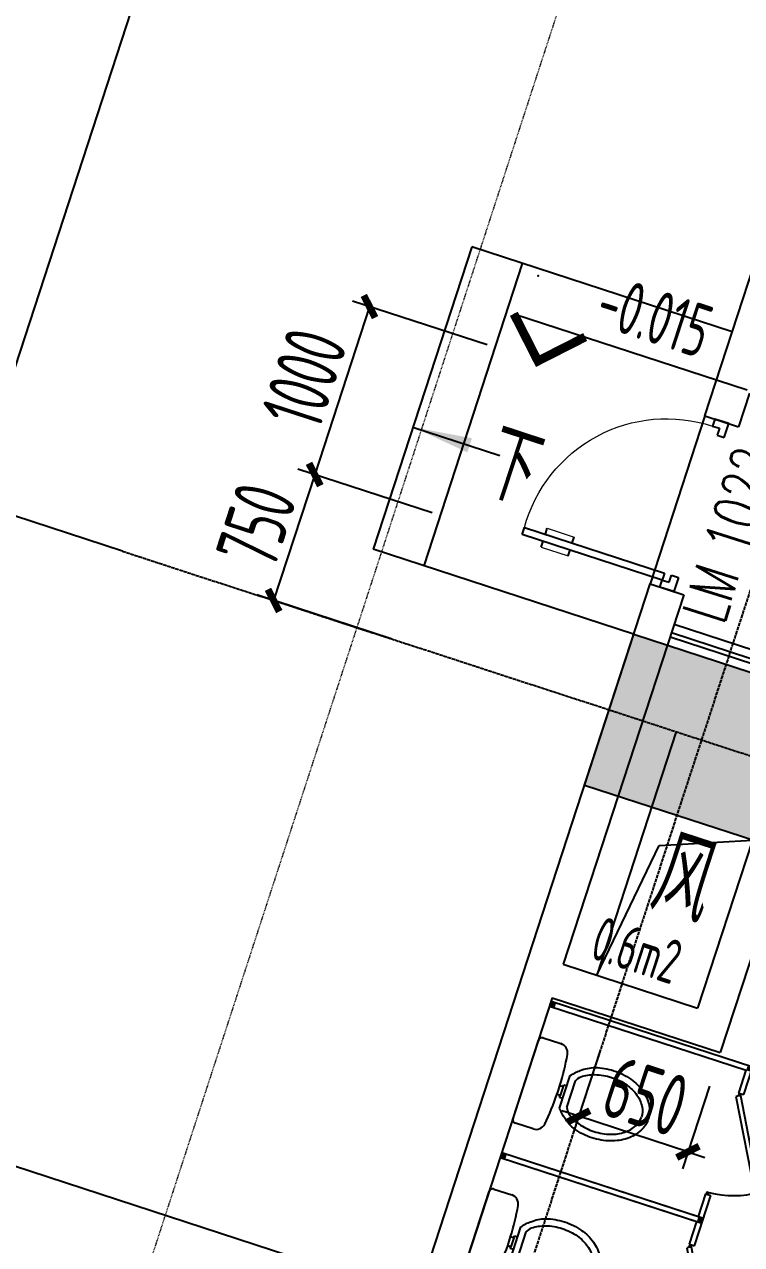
# Model space of a CAD drawing. Header units: millimetres. Extents: x 11639278 to 23698211, y -13072636 to -5537337.
# Drawn here: x 11838243 to 11842302, y -6333166 to -6326259 of the extents above; entities that cross this region are included whole.
import ezdxf
from ezdxf.enums import TextEntityAlignment as Align

# ---------------------------------------------------------------- set-up
doc = ezdxf.new("R2010")
doc.units = ezdxf.units.MM
doc.header["$LTSCALE"] = 10
for name, pattern in [('A2-RG-AXIS$0$CENTER', [2, 1.25, -0.25, 0.25, -0.25]), ('A2-RG-AXIS$0$DOTE', [2.42, 2, -0.2, 0.02, -0.2]), ('A2-RI-F1$0$HIDDEN', [0.375, 0.25, -0.125]), ('A2-RI-F1$0$Overhead 1_16_', [2.579687, 1.5875, -0.992188])]:
    doc.linetypes.add(name, pattern=pattern)
for name, color, linetype in [('A2-RB-F1$0$A-DIMS-100', 1, 'Continuous'), ('A2-RD-F1（少）$0$A-1-1-X-toilel$0$A-FIXT', 55, 'Continuous'), ('A2-RG-AXIS$0$A-AXIS', 1, 'Continuous'), ('A2-RG-AXIS$0$A-DIMS-100', 1, 'Continuous'), ('A2-RG-AXIS$0$A-GRID', 1, 'A2-RG-AXIS$0$CENTER'), ('A2-RI-F1$0$$0$AUDIT_D_120618114340-341', 1, 'Continuous'), ('A2-RI-F1$0$A-DOOR', 32, 'Continuous'), ('A2-RI-F1$0$A-HOLE', 2, 'Continuous'), ('A2-RI-F1$0$A-STRS', 50, 'Continuous'), ('A2-RI-F1$0$A-SYMB', 4, 'Continuous'), ('A2-RI-F1$0$A-SYMB-AREA', 4, 'Continuous'), ('A2-RI-F1$0$A-SYMB-DOOR', 3, 'Continuous'), ('A2-RI-F1$0$A-SYMB-NAME', 4, 'Continuous'), ('A2-RI-F1$0$A-SYMB-VOID', 35, 'Continuous'), ('A2-RI-F1$0$A-WALL', 7, 'Continuous'), ('A2-RS-F1$0$A-HATH-GRAY', 8, 'Continuous'), ('A2-RS-F1$0$A-WALL-CONC', 6, 'Continuous'), ('A2-RV-F1$0$AUDIT_D_120618114340-210', 80, 'Continuous'), ('A2-RV-F1$0$AUDIT_D_120618114340-408', 50, 'Continuous')]:
    doc.layers.add(name, color=color, linetype=linetype)
doc.layers.add('A2-RI-F1$0$A-FLOR-OVHD', color=8, linetype='A2-RI-F1$0$Overhead 1_16_', lineweight=5)
doc.styles.add('A2-RB-F1$0$XD2008', font='hzs.shx', dxfattribs={"width": 0.7, "bigfont": 'hztxt.shx'})
doc.styles.add('A2-RG-AXIS$0$XD2008', font='hzs.shx', dxfattribs={"width": 0.7, "bigfont": 'hztxt.shx'})
doc.styles.add('A2-RI-F1$0$ECADI', font='hzs.shx', dxfattribs={"width": 0.7, "bigfont": 'hztxt.shx'})
doc.styles.add('A2-RI-F1$0$ECADI-TXT', font='simplex.shx', dxfattribs={"bigfont": 'hztxt.shx'})
doc.styles.add('A2-RI-F1$0$XD2008', font='hzs.shx', dxfattribs={"width": 0.7, "bigfont": 'hztxt.shx'})
doc.dimstyles.new('A2-RB-F1$0$XD100', dxfattribs={"dimscale": 100, "dimtxt": 3.5, "dimasz": 1.5, "dimexe": 1, "dimexo": 2, "dimgap": 0.5, "dimtad": 1, "dimdec": 0, "dimdsep": 46, "dimtxsty": 'A2-RB-F1$0$XD2008', "dimcen": 2.5, "dimclrt": 4, "dimaunit": 1, "dimadec": 0, "dimazin": 0, "dimtfac": 1, "dimtdec": 0, "dimtix": 1, "dimtmove": 1, "dimatfit": 3, "dimfxl": 0, "dimtolj": 1, "dimtzin": 0, "dimarcsym": 0})
doc.dimstyles.new('A2-RB-F1$0$XD100$0', dxfattribs={"dimscale": 100, "dimtxt": 3.5, "dimasz": 1, "dimexe": 1, "dimexo": 2, "dimgap": 0.5, "dimtad": 1, "dimdec": 0, "dimdsep": 46, "dimtxsty": 'A2-RB-F1$0$XD2008', "dimblk1": 'A2-RB-F1$0$_ArchTick', "dimblk2": 'A2-RB-F1$0$_ArchTick', "dimsah": 1, "dimcen": 2.5, "dimclrt": 4, "dimaunit": 1, "dimadec": 0, "dimazin": 0, "dimtfac": 1, "dimtdec": 0, "dimtix": 1, "dimtmove": 1, "dimatfit": 3, "dimfxl": 0, "dimtolj": 1, "dimtzin": 0, "dimarcsym": 0})
doc.dimstyles.new('A2-RG-AXIS$0$XD150$0', dxfattribs={"dimscale": 150, "dimtxt": 2.5, "dimasz": 1, "dimexe": 1, "dimexo": 2, "dimgap": 0.5, "dimtad": 1, "dimdec": 0, "dimdsep": 46, "dimtxsty": 'A2-RG-AXIS$0$XD2008', "dimblk": 'A2-RG-AXIS$0$_ArchTick', "dimcen": 2.5, "dimclrt": 4, "dimaunit": 1, "dimadec": 0, "dimazin": 0, "dimtfac": 1, "dimtdec": 0, "dimtmove": 2, "dimatfit": 3, "dimfxl": 0, "dimtolj": 1, "dimtzin": 0, "dimarcsym": 0})

# ---------------------------------------------------------------- blocks, each defined once
blk = doc.blocks.new('A2-RS-F1')
at = {"layer": 'A2-RS-F1$0$A-HATH-GRAY', "ltscale": 3}
h = blk.add_hatch(color=256, dxfattribs=at)
h.paths.add_polyline_path([(11844906.6, -6323395.9), (11843860.7, -6323055), (11843581.8, -6323910.6), (11844627.7, -6324251.5)], flags=17)
h.paths.add_polyline_path([(11860882.6, -6343275.4), (11862023.5, -6343647.3), (11861713.6, -6344598), (11860572.7, -6344226.1)])
h.paths.add_polyline_path([(11865221.2, -6329964.4), (11866362.1, -6330336.3), (11866052.2, -6331287.1), (11864911.3, -6330915.2)])
h.paths.add_polyline_path([(11863051.9, -6336620), (11864192.8, -6336991.9), (11863882.9, -6337942.6), (11862742, -6337570.7)])
edge = h.paths.add_edge_path()
edge.add_arc((11859128.8, -6350592.2), 550, 0, 360)
edge = h.paths.add_edge_path()
edge.add_arc((11856959.4, -6357247.7), 450, 0, 360)
edge = h.paths.add_edge_path()
edge.add_arc((11853166.7, -6357589.2), 450, 0, 360)
edge = h.paths.add_edge_path()
edge.add_arc((11867805.9, -6323970.6), 450, 0, 360)
h.paths.add_polyline_path([(11846030, -6316399.5), (11847075.8, -6316740.4), (11846796.9, -6317596.1), (11845751.1, -6317255.2)])
h.paths.add_polyline_path([(11843860.7, -6323054.9), (11844906.6, -6323395.8), (11844627.7, -6324251.5), (11843581.8, -6323910.6)])
h.paths.add_polyline_path([(11855493.2, -6327056.8), (11855968.6, -6327211.7), (11855813.7, -6327687.1), (11855338.3, -6327532.2)])
h.paths.add_polyline_path([(11855338.2, -6327532.2), (11855813.6, -6327687.2), (11855968.6, -6327211.8), (11855493.2, -6327056.8)])
h.paths.add_polyline_path([(11848985.4, -6347023), (11849460.8, -6347177.9), (11849305.8, -6347653.3), (11848830.5, -6347498.4)])
h.paths.add_polyline_path([(11848830.4, -6347498.4), (11849305.8, -6347653.4), (11849460.7, -6347178), (11848985.4, -6347023)])
h.paths.add_polyline_path([(11841691.5, -6329710.3), (11842737.3, -6330051.2), (11842458.4, -6330906.9), (11841412.5, -6330566)])
edge = h.paths.add_edge_path()
edge.add_arc((11835567, -6350274.8), 550, 0, 360)
h.paths.add_polyline_path([(11837074, -6343876.8), (11838119.8, -6344217.7), (11838398.7, -6343362), (11837352.9, -6343021.1)])
h.paths.add_polyline_path([(11839243.3, -6337221.4), (11840289.1, -6337562.3), (11840568, -6336706.6), (11839522.2, -6336365.7)])
h.paths.add_polyline_path([(11843581.8, -6323910.7), (11844627.7, -6324251.6), (11844906.6, -6323395.9), (11843860.7, -6323055)])
edge = h.paths.add_edge_path()
edge.add_arc((11839855.8, -6353250.4), 450, 0, 360)
edge = h.paths.add_edge_path()
edge.add_arc((11857822.8, -6320716.7), 450, 0, 360)
edge = h.paths.add_edge_path()
edge.add_arc((11856666.2, -6324264.9), 500, 0, 360)
h.paths.add_polyline_path([(11855338.3, -6327532.3), (11855813.7, -6327687.2), (11855968.6, -6327211.8), (11855493.2, -6327056.9)])
h.paths.add_polyline_path([(11848830.3, -6347498.4), (11849305.7, -6347653.3), (11849460.6, -6347177.9), (11848985.2, -6347023)])
edge = h.paths.add_edge_path()
edge.add_arc((11848133.1, -6350444.1), 500, 0, 360)
edge = h.paths.add_edge_path()
edge.add_arc((11846511.2, -6355419.9), 450, 0, 360)
edge = h.paths.add_edge_path()
edge.add_arc((11865992.2, -6360191.7), 450, 0, 360)
edge = h.paths.add_edge_path()
edge.add_arc((11868161.4, -6353536.3), 450, 0, 360)
edge = h.paths.add_edge_path()
edge.add_arc((11870330.7, -6346880.9), 450, 0, 360)
edge = h.paths.add_edge_path()
edge.add_arc((11872500, -6340225.5), 450, 0, 360)
edge = h.paths.add_edge_path()
edge.add_arc((11874669.3, -6333570.1), 450, 0, 360)
edge = h.paths.add_edge_path()
edge.add_arc((11876838.5, -6326914.7), 450, 0, 360)
at = {"layer": 'A2-RS-F1$0$A-WALL-CONC', "ltscale": 3}
blk.add_lwpolyline([(11841691.5, -6329710.3), (11842737.3, -6330051.2), (11842458.4, -6330906.9), (11841412.5, -6330566)], close=True, dxfattribs=at)
blk = doc.blocks.new('A2-RI-F1$0$5erhfh')
at = {"layer": 'A2-RI-F1$0$A-SYMB-AREA', "style": 'A2-RI-F1$0$ECADI', "width": 0.7}
blk.add_attdef('340M2', text='', height=2.5, dxfattribs=at).set_placement((0, 1.25), align=Align.MIDDLE_LEFT)
at = {"layer": 'A2-RI-F1$0$A-SYMB-NAME', "style": 'A2-RI-F1$0$ECADI', "width": 0.7}
blk.add_attdef('CHINESENAME', (-12.292, 3.087), '', height=4.5, dxfattribs=at)
blk = doc.blocks.new('A2-RI-F1$0$door-1000')
for p, q in [((0.6493, 0.6471), (0.7083, 0.7059)), ((0.7083, 0.7059), (0.7083, 0.7059)), ((0.7083, 0.7059), (0.7672, 0.6469)), ((0.6787, 0.6175), (0.6493, 0.6471)), ((0.7082, 0.647), (0.6787, 0.6175)), ((0.7376, 0.6174), (0.7082, 0.647)), ((0.7672, 0.6469), (0.7376, 0.6174)), ((0.059, 0.0588), (0, 0)), ((0, 0), (0.0588, -0.059)), ((0, 0), (0, 0)), ((0.0589, -0.0001), (0.0884, 0.0293)), ((0.0884, 0.0293), (0.059, 0.0588)), ((0.0588, -0.059), (0.0883, -0.0296)), ((0.0883, -0.0296), (0.0589, -0.0001)), ((0.1179, -0.0002), (0.0883, -0.0296)), ((0.0883, -0.0296), (0.6766, -0.6199)), ((0.7061, -0.5905), (0.1179, -0.0002)), ((0.5051, -0.3888), (0.5301, -0.3639)), ((0.4506, -0.4431), (0.4756, -0.4182)), ((0.6183, -0.5024), (0.6432, -0.4775)), ((0.5638, -0.5566), (0.5888, -0.5318)), ((0.6766, -0.6199), (0.7061, -0.5905))]:
    blk.add_line(p, q)
at = {"lineweight": 13}
for p, q in [((0.6432, -0.4775), (0.5301, -0.3639)), ((0.5638, -0.5566), (0.4506, -0.4431))]:
    blk.add_line(p, q, dxfattribs=at)
blk.add_arc((0.1481, 0.0285), 0.8333, 312.03498, 44.97267, dxfattribs=at)
blk = doc.blocks.new('A2-RI-F1$0$ECADI-TAG-HGHT（国标）')
at = {"color": 1}
blk.add_line((-2.121, 2.121), (11.768, 2.121), dxfattribs=at)
at = {"color": 1, "const_width": 0.5}
blk.add_lwpolyline([(-2.121, 2.121), (0, 0), (2.121, 2.121)], dxfattribs=at)
at = {"color": 1}
blk.add_point((-1.481, 4.6), dxfattribs=at)
at = {"style": 'A2-RI-F1$0$XD2008', "width": 0.7}
blk.add_attdef('FL', text='', height=3, dxfattribs=at).set_placement((-2.689, 2.967), align=Align.RIGHT)
for tag, p in [('F.F.L.', (2.284, 2.967)), ('T.O.S.', (2.284, -1.104))]:
    blk.add_attdef(tag, p, '', height=3, dxfattribs=at)
blk = doc.blocks.new('A2-RI-F1$0$ECADI-TAG-DOOR')
blk = doc.blocks.new('A2-RI-F1')
at = {"layer": 'A2-RI-F1$0$$0$AUDIT_D_120618114340-341'}
blk.add_line((11840442.4, -6328538.7), (11840933.9, -6328698.9), dxfattribs=at)
at = {"layer": 'A2-RI-F1$0$$0$AUDIT_D_120618114340-341', "extrusion": (0, 0, -1)}
blk.add_solid([(-11840776, -6328601), (-11840750.5, -6328681.1), (-11840442.4, -6328538.7)], dxfattribs=at)
at = {"layer": 'A2-RI-F1$0$A-FLOR-OVHD', "ltscale": 0.3}
blk.add_lwpolyline([(11832501.7, -6353064.2), (11845078.7, -6314477.5), (11879355.1, -6325647.5), (11871959.5, -6348337.9), (11872377.5, -6348345.6), (11867157.7, -6364360), (11832494.4, -6353061.8)], dxfattribs=at)
at = {"layer": 'A2-RI-F1$0$A-HOLE'}
blk.add_line((11841932.4, -6330262.1), (11841483, -6331640.8), dxfattribs=at)
at = {"layer": 'A2-RI-F1$0$A-STRS'}
for p, q in [((11840775.6, -6327518.6), (11840217.8, -6329230)), ((11842249.1, -6327998.9), (11840775.6, -6327518.6)), ((11841060.8, -6327611.6), (11840503, -6329323)), ((11842094.2, -6328474.3), (11841784.3, -6329425.1)), ((11841691.3, -6329710.3), (11840217.8, -6329230))]:
    blk.add_line(p, q, dxfattribs=at)
at = {"layer": 'A2-RI-F1$0$A-SYMB-VOID', "linetype": 'A2-RI-F1$0$HIDDEN', "ltscale": 500}
blk.add_lwpolyline([(11841483, -6331640.8), (11841836.3, -6330905.7), (11842363.3, -6330875.9)], dxfattribs=at)
at = {"layer": 'A2-RI-F1$0$A-WALL'}
for p, q in [((11842094.2, -6328474.3), (11845394.6, -6318348.7)), ((11842346.5, -6328346.2), (11842284.5, -6328536.4)), ((11842094.4, -6328474.4), (11842284.5, -6328536.4)), ((11834765, -6350960), (11841784.3, -6329425.1)), ((11841784.5, -6329425.2), (11841974.6, -6329487.1)), ((11841974.6, -6329487.1), (11841292.9, -6331578.8)), ((11842770.4, -6330272.3), (11842181.6, -6332078.8)), ((11842363.3, -6330875.9), (11842053.4, -6331826.7)), ((11841292.9, -6331578.8), (11842053.4, -6331826.7)), ((11841230.9, -6331768.9), (11840084.3, -6335286.8)), ((11841230.9, -6331768.9), (11842181.6, -6332078.8))]:
    blk.add_line(p, q, dxfattribs=at)
at = {"layer": 'Defpoints', "color": 3, "linetype": 'Continuous'}
blk.add_line((11881898.7, -6346970), (11828646, -6329612.7), dxfattribs=at)
blk.add_blockref('A2-RS-F1', (0, 0))
ref = blk.add_blockref('A2-RI-F1$0$5erhfh', (11841211.4, -6329410.4), dxfattribs=dict(xscale=99.9999999984248, yscale=99.9999999984248, zscale=99.9999999984248, rotation=341.7985430737724))
ref.add_attrib('CHINESENAME', '下', (11840812.4, -6328910.5), dxfattribs={"layer": 'A2-RI-F1$0$A-SYMB-NAME', "height": 400, "rotation": 341.79854, "style": 'A2-RI-F1$0$ECADI', "width": 0.7})
ref = blk.add_blockref('A2-RI-F1$0$5erhfh', (11842513.4, -6331828), dxfattribs=dict(xscale=100.0000000002661, yscale=100.0000000002661, zscale=100.0000000002661, rotation=341.9467459264774))
ref.add_attrib('340M2', '0.6m2', (11841434.7, -6331540.9), dxfattribs={"layer": 'A2-RI-F1$0$A-SYMB-AREA', "height": 250, "rotation": 341.94675, "style": 'A2-RI-F1$0$ECADI', "width": 0.7})
ref.add_attrib('CHINESENAME', '风', (11841765.1, -6331259.3), dxfattribs={"layer": 'A2-RI-F1$0$A-SYMB-NAME', "height": 450, "rotation": 341.94675, "style": 'A2-RI-F1$0$ECADI', "width": 0.7})
at = {"layer": 'A2-RI-F1$0$A-DOOR', "xscale": -1000.000000001222, "yscale": 1000, "zscale": 1000.000000000001, "rotation": 296.8480475674156}
blk.add_blockref('A2-RI-F1$0$door-1000', (11841919.2, -6329469.1), dxfattribs=at)
at = {"layer": 'A2-RI-F1$0$A-SYMB', "xscale": 99.999999999679, "yscale": 99.999999999679, "zscale": 99.999999999679, "rotation": 341.9467459266484}
blk.add_blockref('A2-RI-F1$0$ECADI-TAG-HGHT（国标）', (11841149.3, -6328164.2), dxfattribs=at).add_auto_attribs({'F.F.L.': '-0.015'})
at = {"layer": 'A2-RI-F1$0$A-SYMB-DOOR'}
ref = blk.add_blockref('A2-RI-F1$0$ECADI-TAG-DOOR', (11843056.5, -6329368.8), dxfattribs=dict(at, xscale=100.0000000033089, yscale=100.0000000033089, zscale=100.0000000033089, rotation=72.56013758785305))
ref.add_attrib('门窗主编号1', 'LM', dxfattribs={"height": 250, "rotation": 72.56014, "style": 'A2-RI-F1$0$ECADI-TXT', "width": 0.7}).set_placement((11842292.7, -6329369.9), align=Align.RIGHT)
ref.add_attrib('门窗主编号2', '1022', (11842326.3, -6329276.8, 333.3), dxfattribs={"height": 250, "rotation": 72.56014, "style": 'A2-RI-F1$0$ECADI-TXT', "width": 0.7})
blk = doc.blocks.new('A2-RG-AXIS$0$_ArchTick')
at = {"color": 0, "linetype": 'ByBlock', "const_width": 0.4}
blk.add_lwpolyline([(-0.5, -0.5), (0.5, 0.5)], dxfattribs=at)
blk = doc.blocks.new('*D787')
at = {"layer": 'A2-RG-AXIS$0$A-DIMS-100', "color": 0, "lineweight": -2, "transparency": 16777216}
for p, q in [((11838798, -6329240.5), (11837799.7, -6328915.1)), ((11835773, -6335617), (11837942.3, -6328961.6)), ((11836628.7, -6335895.9), (11835630.4, -6335570.5))]:
    blk.add_line(p, q, dxfattribs=at)
at = {"layer": 'Defpoints', "color": 0, "transparency": 16777216}
for p in [(11837942.3, -6328961.6), (11839083.2, -6329333.5), (11836913.9, -6335988.9)]:
    blk.add_point(p, dxfattribs=at)
at = {"layer": 'A2-RG-AXIS$0$A-DIMS-100', "color": 0, "lineweight": -2, "transparency": 16777216, "xscale": 150, "yscale": 150, "zscale": 150}
for p, rotation in [((11837942.3, -6328961.6), 71.94704053343993), ((11835773, -6335617), 251.9470405334399)]:
    blk.add_blockref('A2-RG-AXIS$0$_ArchTick', p, dxfattribs=dict(at, rotation=rotation))
at = {"layer": 'A2-RG-AXIS$0$A-DIMS-100', "color": 4, "transparency": 16777216, "insert": (11836608.1, -6332207.9), "char_height": 375, "attachment_point": 5, "rotation": 71.94704, "style": 'A2-RG-AXIS$0$XD2008'}
blk.add_mtext('\\A1;7000', dxfattribs=at)
blk = doc.blocks.new('*D788')
at = {"layer": 'A2-RG-AXIS$0$A-DIMS-100', "color": 0, "lineweight": -2, "transparency": 16777216}
for p, q in [((11837942.3, -6328961.6), (11840111.5, -6322306.2)), ((11840967.2, -6322585.1), (11839968.9, -6322259.7)), ((11838798, -6329240.5), (11837799.7, -6328915.1))]:
    blk.add_line(p, q, dxfattribs=at)
at = {"layer": 'Defpoints', "color": 0, "transparency": 16777216}
for p in [(11840111.5, -6322306.2), (11841252.5, -6322678.1), (11839083.2, -6329333.5)]:
    blk.add_point(p, dxfattribs=at)
at = {"layer": 'A2-RG-AXIS$0$A-DIMS-100', "color": 0, "lineweight": -2, "transparency": 16777216, "xscale": 150, "yscale": 150, "zscale": 150}
for p, rotation in [((11840111.5, -6322306.2), 71.94704053343993), ((11837942.3, -6328961.6), 251.9470405334399)]:
    blk.add_blockref('A2-RG-AXIS$0$_ArchTick', p, dxfattribs=dict(at, rotation=rotation))
at = {"layer": 'A2-RG-AXIS$0$A-DIMS-100', "color": 4, "transparency": 16777216, "insert": (11838777.3, -6325552.6), "char_height": 375, "attachment_point": 5, "rotation": 71.94704, "style": 'A2-RG-AXIS$0$XD2008'}
blk.add_mtext('\\A1;7000', dxfattribs=at)
blk = doc.blocks.new('A2-RV-F1')
at = {"layer": 'A2-RV-F1$0$AUDIT_D_120618114340-210', "extrusion": (-6.16373e-41, 1.21253e-40, -1)}
for p, q in [((11841904.9, -6329701.1), (11846829.9, -6331306.2)), ((11841920.4, -6329653.6), (11846845.4, -6331258.6))]:
    blk.add_line(p, q, dxfattribs=at)
at = {"layer": 'A2-RV-F1$0$AUDIT_D_120618114340-408'}
blk.add_line((11841897.1, -6329724.9), (11846822.2, -6331329.9), dxfattribs=at)
blk = doc.blocks.new('A2-RB-F1$0$_ArchTick')
at = {"color": 0, "linetype": 'ByBlock', "const_width": 0.4}
blk.add_lwpolyline([(-0.5, -0.5), (0.5, 0.5)], dxfattribs=at)
blk = doc.blocks.new('*D1461')
at = {"layer": 'A2-RB-F1$0$A-DIMS-100', "color": 0, "lineweight": -2, "transparency": 16777216}
for p, q in [((11841501.6, -6332067.5), (11841349.5, -6332534.3)), ((11842119.6, -6332269), (11841967.5, -6332735.8)), ((11841380.4, -6332439.3), (11841285.4, -6332408.3)), ((11841998.5, -6332640.7), (11841380.4, -6332439.3)), ((11841998.5, -6332640.7), (11842093.5, -6332671.7))]:
    blk.add_line(p, q, dxfattribs=at)
at = {"layer": 'Defpoints', "color": 0, "transparency": 16777216}
for p in [(11841563.6, -6331877.4), (11842181.6, -6332078.8), (11841380.4, -6332439.3)]:
    blk.add_point(p, dxfattribs=at)
at = {"layer": 'A2-RB-F1$0$A-DIMS-100', "color": 0, "lineweight": -2, "transparency": 16777216, "xscale": 100, "yscale": 100, "zscale": 100}
for p, rotation in [((11841380.4, -6332439.3), 341.9467459266006), ((11841998.5, -6332640.7), 161.9467459266006)]:
    blk.add_blockref('A2-RB-F1$0$_ArchTick', p, dxfattribs=dict(at, rotation=rotation))
at = {"layer": 'A2-RB-F1$0$A-DIMS-100', "color": 4, "transparency": 16777216, "insert": (11841759.2, -6332326.1), "char_height": 350, "attachment_point": 5, "rotation": 341.94675, "style": 'A2-RB-F1$0$XD2008'}
blk.add_mtext('\\A1;650', dxfattribs=at)
blk = doc.blocks.new('*D1462')
at = {"layer": 'A2-RB-F1$0$A-DIMS-100', "color": 0, "lineweight": -2, "transparency": 16777216}
for p, q in [((11842883.1, -6330572.1), (11843640.6, -6330819)), ((11843545.5, -6330788), (11843034.2, -6332356.7)), ((11842371.8, -6332140.8), (11843129.3, -6332387.7))]:
    blk.add_line(p, q, dxfattribs=at)
at = {"layer": 'Defpoints', "color": 0, "transparency": 16777216}
for p in [(11842692.9, -6330510.1), (11842181.6, -6332078.8), (11843034.2, -6332356.7)]:
    blk.add_point(p, dxfattribs=at)
at = {"layer": 'A2-RB-F1$0$A-DIMS-100', "color": 0, "lineweight": -2, "transparency": 16777216, "xscale": 100, "yscale": 100, "zscale": 100}
for p, rotation in [((11843545.5, -6330788), 71.9470404932587), ((11843034.2, -6332356.7), 251.9470404932587)]:
    blk.add_blockref('A2-RB-F1$0$_ArchTick', p, dxfattribs=dict(at, rotation=rotation))
at = {"layer": 'A2-RB-F1$0$A-DIMS-100', "color": 4, "transparency": 16777216, "insert": (11843075.9, -6331502.6), "char_height": 350, "attachment_point": 5, "rotation": 71.94704, "style": 'A2-RB-F1$0$XD2008'}
blk.add_mtext('\\A1;1650', dxfattribs=at)
blk = doc.blocks.new('*D1502')
at = {"layer": 'A2-RB-F1$0$A-DIMS-100', "color": 0, "lineweight": -2, "transparency": 16777216}
for p, q in [((11840861.5, -6328072.6), (11840100.9, -6327824.6)), ((11840196, -6327855.6), (11839886.1, -6328806.4)), ((11840551.6, -6329023.3), (11839791, -6328775.4))]:
    blk.add_line(p, q, dxfattribs=at)
at = {"layer": 'Defpoints', "color": 0, "transparency": 16777216}
for p in [(11841051.7, -6328134.5), (11839886.1, -6328806.4), (11840741.8, -6329085.3)]:
    blk.add_point(p, dxfattribs=at)
at = {"layer": 'A2-RB-F1$0$A-DIMS-100', "color": 0, "lineweight": -2, "transparency": 16777216, "xscale": 100, "yscale": 100, "zscale": 100}
for p, rotation in [((11840196, -6327855.6), 71.94704049329978), ((11839886.1, -6328806.4), 251.9470404932998)]:
    blk.add_blockref('A2-RB-F1$0$_ArchTick', p, dxfattribs=dict(at, rotation=rotation))
at = {"layer": 'A2-RB-F1$0$A-DIMS-100', "color": 4, "transparency": 16777216, "insert": (11839827.1, -6328261.3), "char_height": 350, "attachment_point": 5, "rotation": 71.94704, "style": 'A2-RB-F1$0$XD2008'}
blk.add_mtext('\\A1;1000', dxfattribs=at)
blk = doc.blocks.new('*D1503')
at = {"layer": 'A2-RB-F1$0$A-DIMS-100', "color": 0, "lineweight": -2, "transparency": 16777216}
for p, q in [((11840551.6, -6329023.3), (11839791, -6328775.4)), ((11839886.1, -6328806.4), (11839653.7, -6329519.4)), ((11840319.2, -6329736.3), (11839558.6, -6329488.4))]:
    blk.add_line(p, q, dxfattribs=at)
at = {"layer": 'Defpoints', "color": 0, "transparency": 16777216}
for p in [(11840741.8, -6329085.3), (11839653.7, -6329519.4), (11840509.4, -6329798.3)]:
    blk.add_point(p, dxfattribs=at)
at = {"layer": 'A2-RB-F1$0$A-DIMS-100', "color": 0, "lineweight": -2, "transparency": 16777216, "xscale": 100, "yscale": 100, "zscale": 100}
for p, rotation in [((11839886.1, -6328806.4), 71.94704049347229), ((11839653.7, -6329519.4), 251.9470404934723)]:
    blk.add_blockref('A2-RB-F1$0$_ArchTick', p, dxfattribs=dict(at, rotation=rotation))
at = {"layer": 'A2-RB-F1$0$A-DIMS-100', "color": 4, "transparency": 16777216, "insert": (11839555.9, -6329093.2), "char_height": 350, "attachment_point": 5, "rotation": 71.94704, "style": 'A2-RB-F1$0$XD2008'}
blk.add_mtext('\\A1;750', dxfattribs=at)
blk = doc.blocks.new('*D1014')
at = {"layer": 'A2-RB-F1$0$A-DIMS-100', "color": 0, "lineweight": -2, "transparency": 16777216}
blk.add_arc((11863024.3, -6337136.9), 1389.3, 86.94753, 161.94704, dxfattribs=at)
at = {"layer": 'Defpoints', "color": 0, "transparency": 16777216}
for p in [(11838798, -6329240.5), (11863267.9, -6332569), (11862505, -6335848.3), (11863051.9, -6336620), (11876758.7, -6341613.5)]:
    blk.add_point(p, dxfattribs=at)
at = {"layer": 'A2-RB-F1$0$A-DIMS-100', "color": 0, "lineweight": -2, "transparency": 16777216, "xscale": 100, "yscale": 100, "zscale": 100}
for p, rotation in [((11863098.3, -6335749.5), 356.9475321673199), ((11861703.4, -6336706.3), 251.9470404933447)]:
    blk.add_blockref('A2-RB-F1$0$_ArchTick', p, dxfattribs=dict(at, rotation=rotation))
at = {"layer": 'A2-RB-F1$0$A-DIMS-100', "color": 4, "transparency": 16777216, "insert": (11862111.2, -6335805.6), "char_height": 350, "attachment_point": 5, "rotation": 34.44729, "style": 'A2-RB-F1$0$XD2008'}
blk.add_mtext('\\A1;75°', dxfattribs=at)
blk = doc.blocks.new('A2-RD-F1（少）$0$A-1-1-X-toilel$0$A-1-10-01~10(B1~wd)$0$A1088D2A')
at = {"layer": 'A2-RD-F1（少）$0$A-1-1-X-toilel$0$A-FIXT'}
for p, q in [((-0.43, 0), (0.43, 0)), ((-0.47, -0.235), (-0.47, -0.04)), ((0.47, -0.04), (0.47, -0.235)), ((-0.05, -0.396), (-0.05, -0.361)), ((0.05, -0.361), (0.05, -0.396)), ((-0.176, -0.431), (0.181, -0.431)), ((-0.148, -0.5), (0.148, -0.5)), ((-0.07, -0.396), (-0.05, -0.396)), ((-0.07, -0.431), (-0.07, -0.396)), ((0.05, -0.396), (-0.05, -0.396)), ((0.05, -0.396), (0.07, -0.396)), ((0.07, -0.396), (0.07, -0.431))]:
    blk.add_line(p, q, dxfattribs=at)
for points in [[(0.002, -1.35, -0.128381), (-0.133, -1.315, -0.106268), (-0.259, -1.203, -0.085065), (-0.338, -1.047, -0.074422), (-0.368, -0.849, -0.074422), (-0.338, -0.652, -0.093985), (-0.259, -0.514, -0.073872), (-0.176, -0.431, -0.130921)], [(-0.148, -0.5, 0.073654), (-0.204, -0.54, 0.085065), (-0.272, -0.674, 0.074422), (-0.298, -0.849, 0.074422), (-0.272, -1.025, 0.085065), (-0.204, -1.159, 0.106268), (-0.101, -1.25, 0.128381), (-0.002, -1.276, 0.131396)], [(0.181, -0.431, -0.073872), (0.264, -0.514, -0.093985), (0.343, -0.652, -0.074422), (0.372, -0.849, -0.074422), (0.343, -1.047, -0.085065), (0.264, -1.203, -0.106268), (0.138, -1.315, -0.128381), (0.002, -1.35, -0.130921)], [(0.148, -0.5, -0.073654), (0.204, -0.54, -0.085065), (0.272, -0.674, -0.074422), (0.298, -0.849, -0.074422), (0.272, -1.025, -0.085065), (0.204, -1.159, -0.106268), (0.101, -1.25, -0.128381), (0.002, -1.276, -0.131396)]]:
    blk.add_lwpolyline(points, format="xyb", dxfattribs=at)
for centre, radius, start, end in [((-0.43, -0.04), 0.04, 90, 180), ((0.43, -0.04), 0.04, 0, 90), ((-0.37, -0.235), 0.1, 180, 262.0681), ((0.37, -0.235), 0.1, 277.9319, 0), ((0, 2.42), 2.781, 262.0681, 268.9699), ((0, 2.42), 2.781, 268.9699, 271.0301), ((0, 2.42), 2.781, 271.0301, 277.9319)]:
    blk.add_arc(centre, radius, start, end, dxfattribs=at)
blk = doc.blocks.new('A2-RD-F1（少）$0$A-1-1-X-toilel$0$A-1-10-01~10(B1~wd)$0$A1088D2B')
at = {"layer": 'A2-RD-F1（少）$0$A-1-1-X-toilel$0$A-FIXT'}
for p, q in [((-465, 0), (-465, -1200)), ((-435, 0), (-435, -1170)), ((435, 0), (435, -1170)), ((465, 0), (465, -1200)), ((-435, -1170), (-300, -1170)), ((-300, -1170), (-300, -1200)), ((275.9, -1161.4), (-210.9, -1431.4)), ((289.1, -1184.1), (275.9, -1161.4)), ((300, -1170), (435, -1170)), ((300, -1170), (300, -1200)), ((-465, -1200), (-300, -1200)), ((289.1, -1184.1), (-197.8, -1454.1)), ((300, -1200), (465, -1200)), ((-197.8, -1454.1), (-210.9, -1431.4))]:
    blk.add_line(p, q, dxfattribs=at)
for points in [[(-299.8, -1184.1), (-289.1, -1184.1), (-289.1, -1172.6), (-299.8, -1172.6)], [(300, -1172.6), (288, -1172.6), (288, -1184.1), (300, -1184.1)]]:
    blk.add_lwpolyline(points, dxfattribs=at)
blk.add_arc((270.5, -1147.3), 559.9, 183.77186, 213.23098, dxfattribs=at)
for points in [[(-465, -30), (-435, -30), (-465, 0), (-435, 0)], [(435, -30), (465, -30), (435, 0), (465, 0)], [(-465, -1200), (-435, -1200), (-465, -1170), (-435, -1170)], [(435, -1200), (465, -1200), (435, -1170), (465, -1170)]]:
    blk.add_trace(points, dxfattribs=at)
at = {"layer": 'A2-RD-F1（少）$0$A-1-1-X-toilel$0$A-FIXT', "xscale": 540, "yscale": 540, "zscale": 540}
blk.add_blockref('A2-RD-F1（少）$0$A-1-1-X-toilel$0$A-1-10-01~10(B1~wd)$0$A1088D2A', (0, 0), dxfattribs=at)
blk = doc.blocks.new('A2-RD-F1（少）')
at = {"layer": 'A2-RD-F1（少）$0$A-1-1-X-toilel$0$A-FIXT', "rotation": 71.94703850952887}
for p in [(11841080.6, -6332230.1), (11840801.7, -6333085.8)]:
    blk.add_blockref('A2-RD-F1（少）$0$A-1-1-X-toilel$0$A-1-10-01~10(B1~wd)$0$A1088D2B', p, dxfattribs=at)
blk = doc.blocks.new('A2-RG-AXIS')
at = {"layer": 'A2-RG-AXIS$0$A-AXIS'}
blk.add_line((11838798, -6329240.5), (11836516.1, -6328496.8), dxfattribs=at)
at = {"layer": 'A2-RG-AXIS$0$A-GRID', "linetype": 'A2-RG-AXIS$0$DOTE'}
for p, q in [((11847953.1, -6312274.5), (11834792.3, -6352651.7)), ((11838798, -6329240.5), (11876758.7, -6341613.5))]:
    blk.add_line(p, q, dxfattribs=at)
at = {"layer": 'A2-RG-AXIS$0$A-DIMS-100'}
for base, p1, p2, picture, middle in [((11840111.5, -6322306.2), (11839083.2, -6329333.5), (11841252.5, -6322678.1), '*D788', (11838777.3, -6325552.6)), ((11837942.3, -6328961.6), (11836913.9, -6335988.9), (11839083.2, -6329333.5), '*D787', (11836608.1, -6332207.9))]:
    dim = blk.add_linear_dim(base=base, p1=p1, p2=p2, angle=251.94704, dimstyle='A2-RG-AXIS$0$XD150$0', dxfattribs=at)
    dim.commit()
    dim.dimension.update_dxf_attribs({"geometry": picture, "text_midpoint": middle})
blk = doc.blocks.new('A2-RB-F1')
at = {"layer": 'A2-RB-F1$0$A-DIMS-100'}
for p1, p2, distance, picture, middle in [((11841051.7, -6328134.5), (11840741.8, -6329085.3), -900, '*D1502', (11839827.1, -6328261.3)), ((11840741.8, -6329085.3), (11840509.4, -6329798.3), -900, '*D1503', (11839555.9, -6329093.2)), ((11842692.9, -6330510.1), (11842181.6, -6332078.8), 896.7, '*D1462', (11843075.9, -6331502.6)), ((11842181.6, -6332078.8), (11841563.6, -6331877.4), 591, '*D1461', (11841759.2, -6332326.1))]:
    dim = blk.add_aligned_dim(p1=p1, p2=p2, distance=distance, dimstyle='A2-RB-F1$0$XD100$0', dxfattribs=at)
    dim.commit()
    dim.dimension.update_dxf_attribs({"geometry": picture, "text_midpoint": middle})
dim = blk.add_angular_dim_2l(base=(11862505, -6335848.3), line1=((11838798, -6329240.5), (11876758.7, -6341613.5)), line2=((11863051.9, -6336620), (11863267.9, -6332569)), dimstyle='A2-RB-F1$0$XD100', override={"dimasz": 1, "dimblk1": 'A2-RB-F1$0$_ArchTick', "dimblk2": 'A2-RB-F1$0$_ArchTick', "dimsah": 1}, dxfattribs=at)
dim.commit()
dim.dimension.update_dxf_attribs({"geometry": '*D1014', "text_midpoint": (11862111.2, -6335805.6)})

msp = doc.modelspace()

# ---------------------------------------------------------------- block references
for name in ['A2-RI-F1', 'A2-RB-F1', 'A2-RG-AXIS', 'A2-RD-F1（少）', 'A2-RV-F1']:
    msp.add_blockref(name, (0, 0))

doc.saveas('drawing.dxf')
